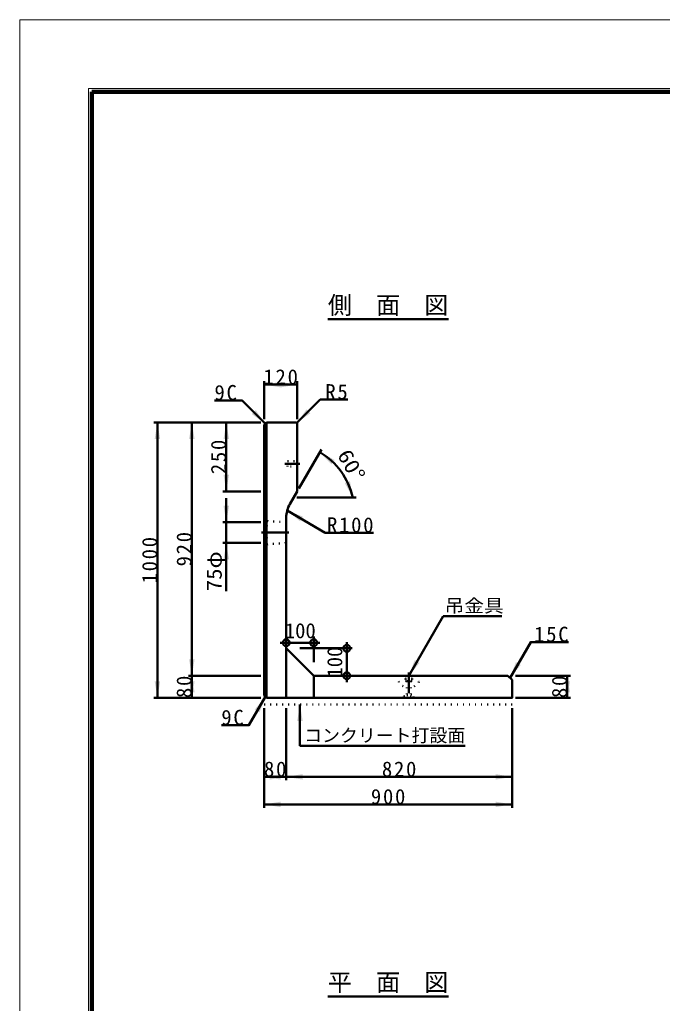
# Model space of a CAD drawing. Units: millimetres, scale not verified, with parts at other scales. Extents: x -2102 to 2102, y -1485 to 1485.
# Drawn here: x -2102 to -1169, y 56 to 1485 of the extents above; entities that cross this region are included whole.
import ezdxf
from ezdxf.enums import TextEntityAlignment as Align

# ---------------------------------------------------------------- set-up
doc = ezdxf.new("R2010")
doc.units = ezdxf.units.MM
doc.header["$LTSCALE"] = 5
doc.linetypes.add('DOTTED', pattern=[1.75, 0.25, -1.5])
doc.linetypes.add('LONG_DASHED_DOTTED', pattern=[15.25, 12, -1.5, 0.25, -1.5])
doc.layers.add('0-0_V-nasSTD', color=7, linetype='Continuous', lineweight=50)
doc.styles.add('ＭＳ ゴシック', font='')
doc.styles.get('ＭＳ ゴシック').set_extended_font_data('MS Gothic')

msp = doc.modelspace()

# ---------------------------------------------------------------- linework, layer by layer
at = {"layer": '0-0_V-nasSTD', "lineweight": 100}
msp.add_line((-1997.5, 1380), (-1997.5, -1380), dxfattribs=at)
at = {"layer": '0-0_V-nasSTD'}
for p, q in [((-1655.006, 1049.781), (-1480.006, 1049.781)), ((-1747.506, 959.781), (-1747.506, 904.781)), ((-1699.506, 959.781), (-1699.506, 904.781)), ((-1699.506, 954.781), (-1747.506, 954.781)), ((-1752.506, 899.781), (-1907.506, 899.781)), ((-1902.506, 899.781), (-1902.506, 499.781)), ((-1852.506, 899.781), (-1852.506, 531.781)), ((-1802.506, 899.781), (-1802.506, 799.781)), ((-1743.906, 899.781), (-1747.506, 896.181)), ((-1747.506, 896.181), (-1747.506, 503.381)), ((-1743.906, 899.781), (-1743.906, 499.781)), ((-1701.506, 899.781), (-1743.906, 899.781)), ((-1699.506, 897.781), (-1699.506, 799.781)), ((-1664.288, 860.78), (-1696.988, 804.142)), ((-1752.506, 799.781), (-1807.506, 799.781)), ((-1802.506, 789.781), (-1802.506, 754.781)), ((-1699.506, 799.781), (-1710.147, 781.35)), ((-1699.972, 790.632), (-1613.972, 790.632)), ((-1714.143, 771.703), (-1658.717, 739.703)), ((-1715.506, 761.35), (-1715.506, 499.781)), ((-1807.506, 754.781), (-1752.506, 754.781)), ((-1802.506, 754.781), (-1802.506, 724.781)), ((-1658.717, 739.703), (-1588.717, 739.703)), ((-1807.506, 724.781), (-1752.506, 724.781)), ((-1802.506, 724.781), (-1802.506, 654.781)), ((-1537.506, 531.781), (-1487.506, 618.383)), ((-1487.506, 618.383), (-1402.506, 618.383)), ((-1675.506, 588.781), (-1675.506, 551.781)), ((-1666.506, 579.781), (-1724.506, 579.781)), ((-1715.506, 571.781), (-1675.506, 531.781)), ((-1695.506, 571.781), (-1619.506, 571.781)), ((-1627.506, 580.781), (-1627.506, 522.781)), ((-1752.506, 531.781), (-1857.506, 531.781)), ((-1852.506, 531.781), (-1852.506, 499.781)), ((-1675.506, 531.781), (-1393.506, 531.781)), ((-1675.506, 499.781), (-1675.506, 531.781)), ((-1393.506, 531.781), (-1387.506, 525.781)), ((-1302.506, 531.781), (-1382.506, 531.781)), ((-1307.506, 531.781), (-1307.506, 499.781)), ((-1747.506, 503.381), (-1743.906, 499.781)), ((-1752.506, 499.781), (-1907.506, 499.781)), ((-1695.506, 429.981), (-1695.506, 489.981)), ((-1302.506, 499.781), (-1382.506, 499.781)), ((-1747.506, 339.981), (-1747.506, 484.981)), ((-1715.506, 379.981), (-1715.506, 484.981)), ((-1387.506, 339.981), (-1387.506, 484.981)), ((-1695.506, 429.981), (-1455.506, 429.981)), ((-1387.506, 344.981), (-1747.506, 344.981)), ((-1655.006, 65.981), (-1480.006, 65.981))]:
    msp.add_line(p, q, dxfattribs=at)
at = {"layer": '0-0_V-nasSTD', "linetype": 'DOTTED'}
for p, q in [((-1713.506, 835.781), (-1713.506, 843.781)), ((-1713.506, 843.781), (-1699.506, 843.781)), ((-1699.506, 835.781), (-1713.506, 835.781)), ((-1715.506, 754.781), (-1743.506, 756.781)), ((-1743.506, 722.781), (-1747.506, 719.181)), ((-1743.506, 722.781), (-1715.506, 724.781)), ((-1542.506, 527.781), (-1532.506, 527.781)), ((-1542.506, 527.781), (-1542.506, 524.981)), ((-1542.506, 524.981), (-1540.306, 523.781)), ((-1542.506, 524.981), (-1532.506, 524.981)), ((-1540.306, 523.781), (-1540.306, 503.781)), ((-1540.306, 523.781), (-1534.706, 523.781)), ((-1534.706, 523.781), (-1532.506, 524.981)), ((-1534.706, 523.781), (-1534.706, 503.781)), ((-1532.506, 527.781), (-1532.506, 524.981)), ((-1544.506, 501.781), (-1540.306, 503.781)), ((-1544.506, 501.781), (-1544.506, 500.581)), ((-1544.506, 501.781), (-1530.506, 501.781)), ((-1544.506, 500.581), (-1530.506, 500.581)), ((-1540.306, 503.781), (-1534.706, 503.781)), ((-1534.706, 503.781), (-1530.506, 501.781)), ((-1530.506, 501.781), (-1530.506, 500.581)), ((-1747.506, 489.981), (-1387.506, 489.981))]:
    msp.add_line(p, q, dxfattribs=at)
at = {"layer": '0-0_V-nasSTD', "linetype": 'LONG_DASHED_DOTTED'}
for p, q in [((-1717.506, 839.781), (-1695.506, 839.781)), ((-1711.506, 739.781), (-1751.506, 739.781)), ((-1537.506, 536.781), (-1537.506, 506.781))]:
    msp.add_line(p, q, dxfattribs=at)
at = {"layer": '0-0_V-nasSTD', "lineweight": 18}
for points in [[(-2102.5, -1485), (-2102.5, 1485), (2102.5, 1485), (2102.5, -1485)], [(-2002.5, -1385), (-2002.5, 1385), (2002.5, 1385), (2002.5, -1385)]]:
    msp.add_lwpolyline(points, close=True, dxfattribs=at)
at = {"layer": '0-0_V-nasSTD', "lineweight": 100}
msp.add_lwpolyline([(1997.5, -1380), (1997.5, 1380), (-1997.5, 1380)], dxfattribs=at)
at = {"layer": '0-0_V-nasSTD'}
for points in [[(-1745.706, 897.981), (-1779.647, 931.922), (-1819.647, 931.922)], [(-1700.092, 899.195), (-1666.151, 933.136), (-1626.151, 933.136)], [(-1390.506, 528.781), (-1360.506, 580.742), (-1305.506, 580.742)], [(-1743.906, 499.781), (-1387.506, 499.781), (-1387.506, 525.781)], [(-1745.706, 501.581), (-1769.706, 460.011), (-1809.706, 460.011)], [(-1387.506, 384.981), (-1715.506, 384.981), (-1747.506, 384.981)]]:
    msp.add_lwpolyline(points, dxfattribs=at)
at = {"layer": '0-0_V-nasSTD', "linetype": 'DOTTED'}
msp.add_lwpolyline([(-1743.506, 722.781), (-1743.506, 756.781), (-1747.506, 760.381)], dxfattribs=at)
at = {"layer": '0-0_V-nasSTD'}
for centre in [(-1715.506, 579.781), (-1675.506, 579.781), (-1627.506, 571.781), (-1627.506, 531.781)]:
    msp.add_circle(centre, 5, dxfattribs=at)
for centre, radius, start, end in [((-1701.506, 897.781), 2, 0, 90), ((-1716.788, 769.847), 100, 11.99616, 60), ((-1675.506, 761.35), 40, 150, 180)]:
    msp.add_arc(centre, radius, start, end, dxfattribs=at)
at = {"layer": '0-0_V-nasSTD', "linetype": 'DOTTED'}
msp.add_arc((-1537.506, 531.781), 17.2, 180, 0, dxfattribs=at)
at = {"layer": '0-0_V-nasSTD'}
for points in [[(-1747.506, 954.781), (-1723.506, 954.781), (-1723.506, 958.781)], [(-1723.506, 954.781), (-1723.506, 958.781), (-1699.506, 954.781)], [(-1747.506, 954.781), (-1723.506, 950.781), (-1723.506, 954.781)], [(-1723.506, 950.781), (-1723.506, 954.781), (-1699.506, 954.781)], [(-1765.505, 912.123), (-1762.677, 914.951), (-1745.706, 897.981)], [(-1762.677, 914.951), (-1759.848, 917.78), (-1745.706, 897.981)], [(-1700.092, 899.195), (-1685.95, 918.994), (-1683.121, 916.165)], [(-1700.092, 899.195), (-1683.121, 916.165), (-1680.293, 913.337)], [(-1906.506, 875.781), (-1902.506, 875.781), (-1902.506, 899.781)], [(-1902.506, 875.781), (-1902.506, 899.781), (-1898.506, 875.781)], [(-1856.506, 875.781), (-1852.506, 875.781), (-1852.506, 899.781)], [(-1852.506, 875.781), (-1852.506, 899.781), (-1848.506, 875.781)], [(-1806.506, 875.781), (-1802.506, 875.781), (-1802.506, 899.781)], [(-1802.506, 875.781), (-1802.506, 899.781), (-1798.506, 875.781)], [(-1666.788, 856.45), (-1649.884, 838.95), (-1647.503, 842.164)], [(-1666.788, 856.45), (-1647.503, 842.164), (-1645.122, 845.378)], [(-1806.506, 823.781), (-1802.506, 799.781), (-1802.506, 823.781)], [(-1802.506, 799.781), (-1802.506, 823.781), (-1798.506, 823.781)], [(-1626.716, 813.287), (-1622.931, 814.581), (-1618.972, 790.632)], [(-1630.501, 811.993), (-1626.716, 813.287), (-1618.972, 790.632)], [(-1806.506, 778.781), (-1802.506, 754.781), (-1802.506, 778.781)], [(-1802.506, 754.781), (-1802.506, 778.781), (-1798.506, 778.781)], [(-1714.143, 771.703), (-1695.358, 756.238), (-1693.358, 759.703)], [(-1714.143, 771.703), (-1693.358, 759.703), (-1691.358, 763.167)], [(-1806.506, 700.781), (-1802.506, 700.781), (-1802.506, 724.781)], [(-1802.506, 700.781), (-1802.506, 724.781), (-1798.506, 700.781)], [(-1856.506, 555.781), (-1852.506, 531.781), (-1852.506, 555.781)], [(-1852.506, 531.781), (-1852.506, 555.781), (-1848.506, 555.781)], [(-1537.506, 531.781), (-1528.97, 554.565), (-1525.506, 552.565)], [(-1537.506, 531.781), (-1525.506, 552.565), (-1522.042, 550.565)], [(-1390.506, 528.781), (-1381.97, 551.565), (-1378.506, 549.565)], [(-1390.506, 528.781), (-1378.506, 549.565), (-1375.042, 547.565)], [(-1856.506, 507.781), (-1852.506, 507.781), (-1852.506, 531.781)], [(-1852.506, 507.781), (-1852.506, 531.781), (-1848.506, 507.781)], [(-1311.506, 507.781), (-1307.506, 507.781), (-1307.506, 531.781)], [(-1307.506, 507.781), (-1307.506, 531.781), (-1303.506, 507.781)], [(-1906.506, 523.781), (-1902.506, 499.781), (-1902.506, 523.781)], [(-1902.506, 499.781), (-1902.506, 523.781), (-1898.506, 523.781)], [(-1856.506, 523.781), (-1852.506, 499.781), (-1852.506, 523.781)], [(-1852.506, 499.781), (-1852.506, 523.781), (-1848.506, 523.781)], [(-1311.506, 523.781), (-1307.506, 499.781), (-1307.506, 523.781)], [(-1307.506, 499.781), (-1307.506, 523.781), (-1303.506, 523.781)], [(-1761.17, 482.796), (-1757.706, 480.796), (-1745.706, 501.581)], [(-1757.706, 480.796), (-1754.242, 478.796), (-1745.706, 501.581)], [(-1699.506, 465.981), (-1695.506, 465.981), (-1695.506, 489.981)], [(-1695.506, 465.981), (-1695.506, 489.981), (-1691.506, 465.981)], [(-1747.506, 384.981), (-1723.506, 384.981), (-1723.506, 388.981)], [(-1739.506, 384.981), (-1739.506, 388.981), (-1715.506, 384.981)], [(-1715.506, 384.981), (-1691.506, 384.981), (-1691.506, 388.981)], [(-1411.506, 384.981), (-1411.506, 388.981), (-1387.506, 384.981)], [(-1747.506, 384.981), (-1723.506, 380.981), (-1723.506, 384.981)], [(-1739.506, 380.981), (-1739.506, 384.981), (-1715.506, 384.981)], [(-1715.506, 384.981), (-1691.506, 380.981), (-1691.506, 384.981)], [(-1411.506, 380.981), (-1411.506, 384.981), (-1387.506, 384.981)], [(-1747.506, 344.981), (-1723.506, 344.981), (-1723.506, 348.981)], [(-1747.506, 344.981), (-1723.506, 340.981), (-1723.506, 344.981)], [(-1411.506, 344.981), (-1411.506, 348.981), (-1387.506, 344.981)], [(-1411.506, 340.981), (-1411.506, 344.981), (-1387.506, 344.981)]]:
    msp.add_solid(points, dxfattribs=at)

# ---------------------------------------------------------------- texts
at = {"layer": '0-0_V-nasSTD', "style": 'ＭＳ ゴシック'}
for s, height, p in [('側\u3000面\u3000図', 25.66, (-1655.006, 1049.781)), ('100', 21.99, (-1717.506, 579.781)), ('コンクリート打設面', 19.06, (-1689.478, 429.981)), ('平\u3000面\u3000図', 25.66, (-1655.006, 65.981))]:
    msp.add_text(s, height=height, dxfattribs=at).set_placement(p, align=Align.BOTTOM_LEFT)
for s, rotation, width, p in [('60°', 300, 1.15, (-1647.901, 849.437)), ('75φ', 90, 1.1, (-1802.506, 654.781))]:
    msp.add_text(s, height=21.99, rotation=rotation, dxfattribs=dict(at, width=width)).set_placement(p, align=Align.BOTTOM_LEFT)
at = {"layer": '0-0_V-nasSTD', "style": 'ＭＳ ゴシック', "width": 1.1}
msp.add_text('吊金具', height=19.06, dxfattribs=at).set_placement((-1485.506, 618.383), align=Align.BOTTOM_LEFT)
at = {"layer": '0-0_V-nasSTD', "style": 'ＭＳ ゴシック'}
msp.add_text('100', height=21.99, rotation=90, dxfattribs=at).set_placement((-1627.506, 529.281), align=Align.BOTTOM_LEFT)
at = {"layer": '0-0_V-nasSTD', "char_height": 21.99, "attachment_point": 7, "style": 'ＭＳ ゴシック'}
for s, insert in [('\\T1.17;120', (-1748.506, 954.781)), ('\\T1.17;9C', (-1819.647, 931.922)), ('\\T1.17;R5', (-1658.651, 933.136)), ('\\T1.17;R100', (-1656.217, 739.703)), ('\\T1.17;15C', (-1355.506, 580.742)), ('\\T1.17;9C', (-1809.706, 460.011)), ('\\T1.17;80', (-1747.756, 384.981)), ('\\T1.17;820', (-1576.506, 384.981)), ('\\T1.17;900', (-1592.506, 344.981))]:
    msp.add_mtext(s, dxfattribs=dict(at, insert=insert))
at = {"layer": '0-0_V-nasSTD', "char_height": 21.99, "attachment_point": 7, "rotation": 90, "style": 'ＭＳ ゴシック'}
for s, insert in [('\\T1.17;250', (-1802.506, 824.781)), ('\\T1.17;1000', (-1902.506, 666.031)), ('\\T1.17;920', (-1852.506, 690.781)), ('\\T1.17;80', (-1852.506, 499.53)), ('\\T1.17;80', (-1307.506, 499.53))]:
    msp.add_mtext(s, dxfattribs=dict(at, insert=insert))

doc.saveas('drawing.dxf')
